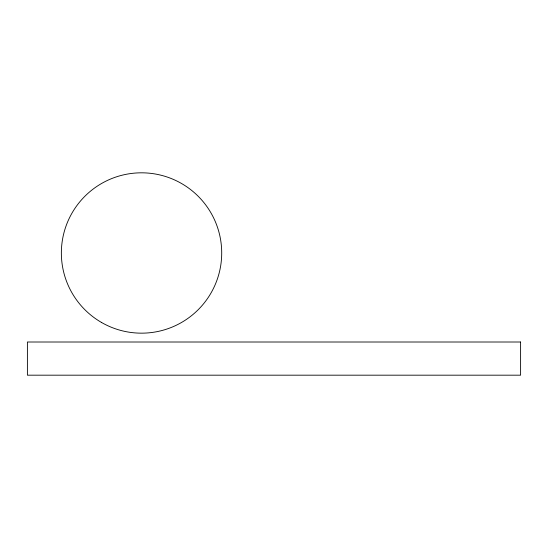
<?xml version="1.0" encoding="UTF-8"?>
<svg xmlns="http://www.w3.org/2000/svg" width="548" height="548" viewBox="0 0 548 548"><rect width="100%" height="100%" fill="white"/><g stroke="black" fill="none" stroke-linecap="round" stroke-linejoin="round"><path stroke-width="0.82" d="M520.6 342.007L27.4 342.007L27.4 375.181L520.6 375.181L520.6 342.007M101.449 322.423A80.172 80.172 0 0 0 221.707 252.991A80.172 80.172 0 0 0 101.449 183.559A80.172 80.172 0 0 0 101.449 322.423"/></g></svg>
